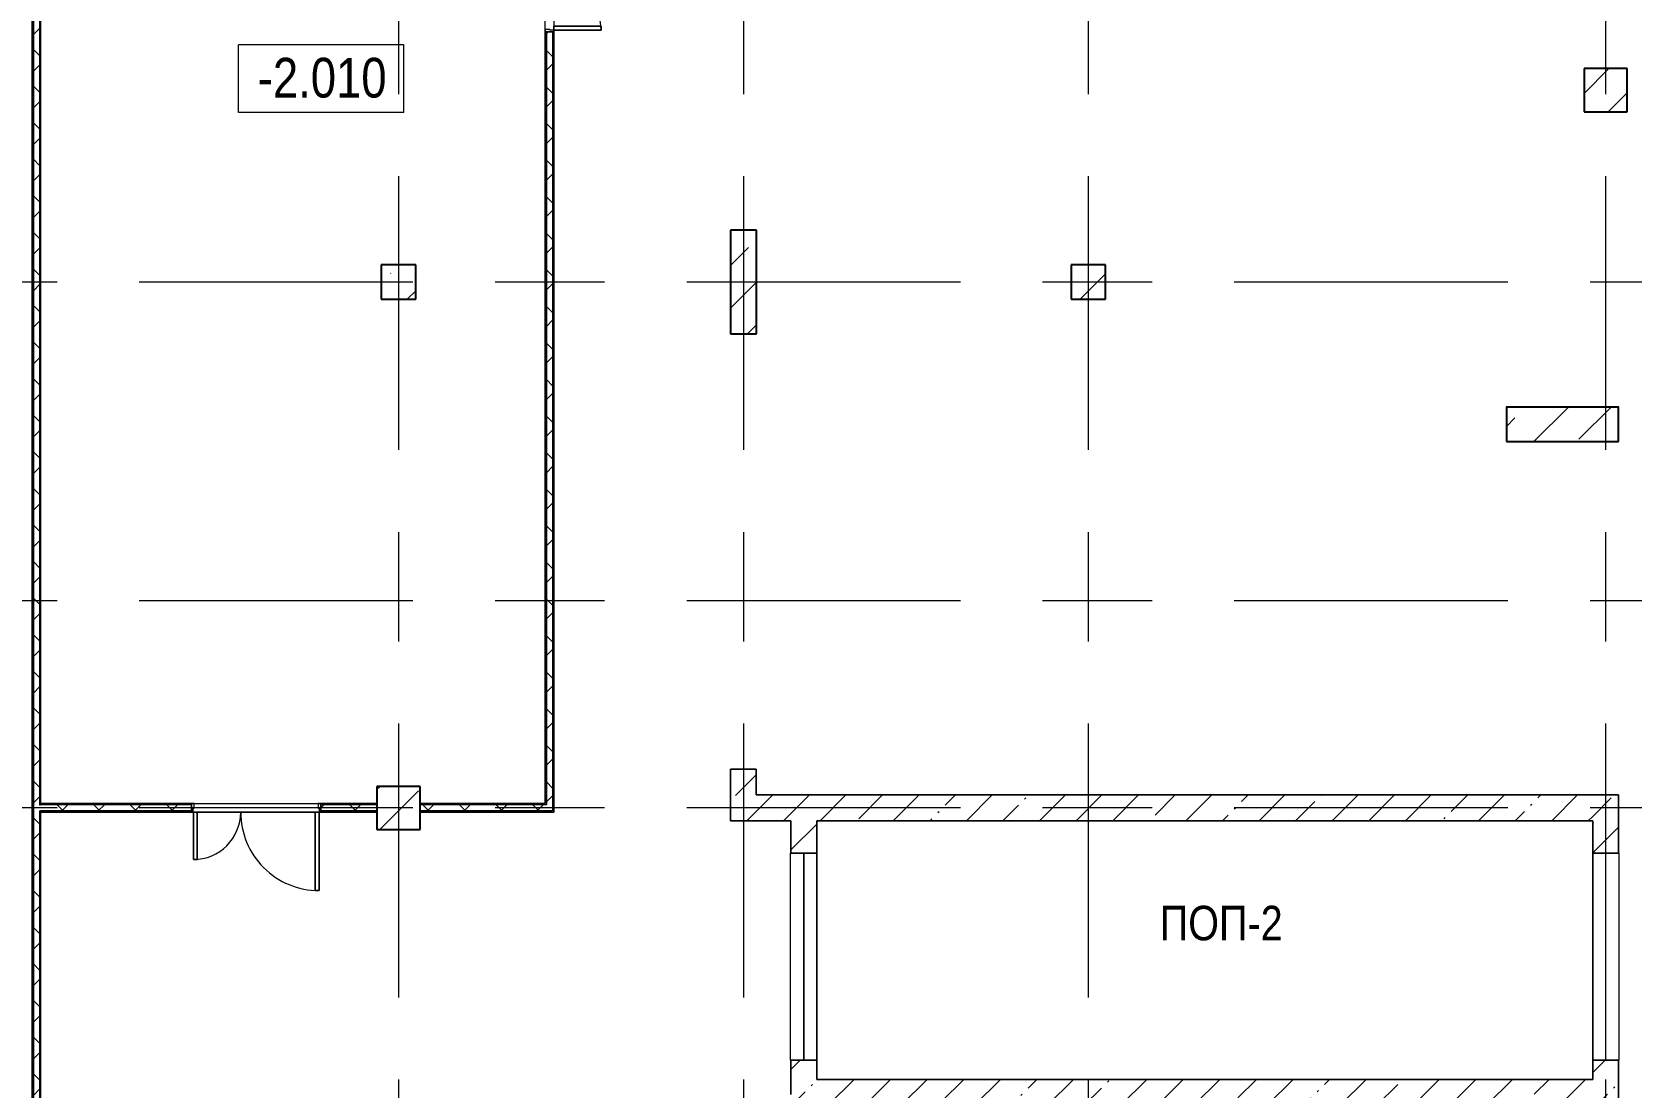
# Model space of a CAD drawing. Header units: millimetres. Extents: x 48966 to 155647, y -43515 to 30475.
# Drawn here: x 73681 to 92238, y -19120 to -6883 of the extents above; entities that cross this region are included whole.
import ezdxf

# ---------------------------------------------------------------- set-up
doc = ezdxf.new("R2010")
doc.units = ezdxf.units.MM
doc.linetypes.add('Осевые', pattern=[6350, 1270, -952.5, 3175, -952.5])
doc.linetypes.add('Сверху', pattern=[793.75, 476.25, -317.5])
for name, color, linetype, lineweight in [('Двери', 7, 'Continuous', 9), ('Каркас_Импост', 7, 'Continuous', 9), ('Колонны', 7, 'Continuous', 9), ('Колонны-1', 7, 'Continuous', 25), ('Марки помещений', 7, 'Continuous', 9), ('Общие ребра', 7, 'Continuous', 9), ('Оси-2', 7, 'Осевые', 9), ('Панель', 7, 'Continuous', 9), ('Перекрытия', 7, 'Continuous', 9), ('Сверху', 7, 'Сверху', 9), ('Специальное оборудование', 7, 'Continuous', 9), ('Стены', 7, 'Continuous', 9), ('Стены-1', 7, 'Continuous', 18), ('Текстовые примечания', 7, 'Continuous', 9), ('Фундамент несущей конструкции', 7, 'Continuous', 9), ('Черная _1 сплошная', 7, 'Continuous', 9), ('Штриховка разреза-2', 7, 'Continuous', 9)]:
    doc.layers.add(name, color=color, linetype=linetype, lineweight=lineweight)
doc.layers.add('Перекрытия-1', color=7, linetype='Continuous', lineweight=9, true_color=0xffffff)
doc.styles.add('Arial Narrow_1', font='Arial Narrow.ttf', dxfattribs={"height": 400})
doc.styles.add('Arial Narrow_2', font='Arial Narrow.ttf', dxfattribs={"height": 460})
pattern_1 = [(45, (0, 0), (-493.914, 493.914), []), (45, (493.9, 0), (-493.914, 493.914), [873.125, -174.625, 6.706, -167.919])]
pattern_2 = [(45, (0, 0), (-212.132, 212.132), []), (135, (0, 0), (-212.132, -212.132), [])]
pattern_3 = [(45, (0, 0), (-424.264, 424.264), [600, -100, 20, -100]), (45, (0, 424), (-424.264, 424.264), [])]

# ---------------------------------------------------------------- blocks, each defined once
blk = doc.blocks.new('Фундаментная плита - Фундаментная плита-408415-План -2-го этажа на отм_ -16_650')
at = {"layer": 'Фундамент несущей конструкции'}
for p, q in [((82782, -16033), (91782, -16033)), ((82782, -19033), (82782, -16033)), ((91782, -16033), (82782, -16033)), ((82782, -16033), (82782, -19033)), ((91782, -16033), (91782, -19033)), ((91782, -19033), (91782, -16033)), ((91782, -19033), (82782, -19033)), ((82782, -19033), (91782, -19033))]:
    blk.add_line(p, q, dxfattribs=at)
blk = doc.blocks.new('Колона монолитная7 - Колона монолитная-460544-План -2-го этажа на отм_ -16_650')
at = {"layer": 'Колонны'}
h = blk.add_hatch(dxfattribs=at)
h.set_pattern_fill('FP_3', color=256, style=0, pattern_type=2)
h.set_pattern_definition([(45, (0, -8400), (-493.914, 493.914), []), (45, (493.9, -8400), (-493.914, 493.914), [873.125, -174.625, 6.706, -167.919])])
h.paths.add_polyline_path([(78182, -24533), (78182, -24033), (77682, -24033), (77682, -24533)], flags=0)
at = {"layer": 'Колонны-1'}
for p, q in [((78182, -24033), (77682, -24033)), ((77682, -24033), (77682, -24533)), ((78182, -24533), (78182, -24033)), ((77682, -24533), (78182, -24533))]:
    blk.add_line(p, q, dxfattribs=at)
blk = doc.blocks.new('Колона монолитная10 - Колона монолитная-460580-План -2-го этажа на отм_ -16_650')
at = {"layer": 'Колонны'}
h = blk.add_hatch(dxfattribs=at)
h.set_pattern_fill('FP_5', color=256, style=0, pattern_type=2)
h.set_pattern_definition([(45, (-14400, -14500), (-493.914, 493.914), []), (45, (-13906.1, -14500), (-493.914, 493.914), [873.125, -174.625, 6.706, -167.919])])
h.paths.add_polyline_path([(63732, -24483), (63732, -24083), (63332, -24083), (63332, -24483)], flags=0)
at = {"layer": 'Колонны-1'}
for p, q in [((63732, -24083), (63332, -24083)), ((63332, -24083), (63332, -24483)), ((63732, -24483), (63732, -24083)), ((63332, -24483), (63732, -24483))]:
    blk.add_line(p, q, dxfattribs=at)
blk = doc.blocks.new('Колона монолитная11 - Колона монолитная-460592-План -2-го этажа на отм_ -16_650')
at = {"layer": 'Колонны'}
h = blk.add_hatch(dxfattribs=at)
h.set_pattern_fill('FP_1', color=256, style=0, pattern_type=2)
h.set_pattern_definition(pattern_1)
h.paths.add_polyline_path([(86132, -9983), (86132, -9583), (85732, -9583), (85732, -9983)], flags=0)
at = {"layer": 'Колонны-1'}
for p, q in [((86132, -9583), (85732, -9583)), ((85732, -9583), (85732, -9983)), ((86132, -9983), (86132, -9583)), ((85732, -9983), (86132, -9983))]:
    blk.add_line(p, q, dxfattribs=at)
blk = doc.blocks.new('Колона монолитная12 - Колона монолитная-460604-План -2-го этажа на отм_ -16_650')
at = {"layer": 'Колонны'}
h = blk.add_hatch(dxfattribs=at)
h.set_pattern_fill('FP_1', color=256, style=0, pattern_type=2)
h.set_pattern_definition(pattern_1)
h.paths.add_polyline_path([(92182, -7808), (92182, -7308), (91682, -7308), (91682, -7808)], flags=0)
at = {"layer": 'Колонны-1'}
for p, q in [((92182, -7308), (91682, -7308)), ((91682, -7308), (91682, -7808)), ((92182, -7808), (92182, -7308)), ((91682, -7808), (92182, -7808))]:
    blk.add_line(p, q, dxfattribs=at)
blk = doc.blocks.new('Колона монолитная39 - Колона монолитная-460942-План -2-го этажа на отм_ -16_650')
at = {"layer": 'Колонны'}
h = blk.add_hatch(dxfattribs=at)
h.set_pattern_fill('FP_1', color=256, style=0, pattern_type=2)
h.set_pattern_definition(pattern_1)
h.paths.add_polyline_path([(92082, -11633), (92082, -11233), (90782, -11233), (90782, -11633)], flags=0)
at = {"layer": 'Колонны-1'}
for p, q in [((92082, -11233), (90782, -11233)), ((90782, -11233), (90782, -11633)), ((92082, -11633), (92082, -11233)), ((90782, -11633), (92082, -11633))]:
    blk.add_line(p, q, dxfattribs=at)
blk = doc.blocks.new('Колона монолитная42 - Колона монолитная-460979-План -2-го этажа на отм_ -16_650')
at = {"layer": 'Колонны'}
h = blk.add_hatch(dxfattribs=at)
h.set_pattern_fill('FP_1', color=256, style=0, pattern_type=2)
h.set_pattern_definition(pattern_1)
h.paths.add_polyline_path([(82082, -10383), (82082, -9183), (81782, -9183), (81782, -10383)], flags=0)
at = {"layer": 'Колонны-1'}
for p, q in [((82082, -9183), (81782, -9183)), ((81782, -9183), (81782, -10383)), ((82082, -10383), (82082, -9183)), ((81782, -10383), (82082, -10383))]:
    blk.add_line(p, q, dxfattribs=at)
blk = doc.blocks.new('Дверь - Полуторная_001 - ДВ3_20-15-6256087-План -2-го этажа на отм_ -16_650')
at = {"layer": 'Двери'}
for p, q in [((-684, 959), (-729, 959)), ((-729, 959), (-729, 50)), ((-684, 50), (-684, 959)), ((684, 50), (684, 599)), ((684, 599), (729, 599)), ((729, 599), (729, 50)), ((-729, 50), (-684, 50)), ((729, 50), (684, 50))]:
    blk.add_line(p, q, dxfattribs=at)
for centre, radius, start, end in [((-729, 50), 909, 360, 90), ((729, 50), 549, 90, 180)]:
    blk.add_arc(centre, radius, start, end, dxfattribs=at)
at = {"layer": 'Каркас_Импост'}
for p, q in [((-730, 50), (-750, 50)), ((-750, 50), (-750, -50)), ((-730, 5), (-730, 50)), ((-720, 5), (-730, 5)), ((-720, -50), (-720, 5)), ((730, 5), (720, 5)), ((720, 5), (720, -50)), ((750, 50), (730, 50)), ((730, 50), (730, 5)), ((750, -50), (750, 50)), ((-750, -50), (-720, -50)), ((720, -50), (750, -50))]:
    blk.add_line(p, q, dxfattribs=at)
at = {"layer": 'Панель'}
for p, q in [((-729, 959), (-684, 959)), ((-729, 50), (-729, 959)), ((-684, 959), (-684, 50)), ((684, 599), (684, 50)), ((729, 599), (684, 599)), ((729, 50), (729, 599)), ((-684, 50), (-729, 50)), ((684, 50), (729, 50))]:
    blk.add_line(p, q, dxfattribs=at)
blk = doc.blocks.new('M_Дверь-Проем - 2400 x 2450_h_ mm-7274963-План -2-го этажа на отм_ -16_650')
at = {"layer": 'Сверху'}
blk.add_line((-1208, 150), (1192, 150), dxfattribs=at)
blk = doc.blocks.new('Фундаментная плита1 - Фундаментная плита-5964020-План -2-го этажа на отм_ -16_650')
at = {"layer": 'Фундамент несущей конструкции'}
for p, q in [((82782, -16033), (91782, -16033)), ((82782, -19033), (82782, -16033)), ((91782, -16033), (82782, -16033)), ((82782, -16033), (82782, -19033)), ((91782, -16033), (91782, -19033)), ((91782, -19033), (91782, -16033)), ((91782, -19033), (82782, -19033)), ((82782, -19033), (91782, -19033))]:
    blk.add_line(p, q, dxfattribs=at)
blk = doc.blocks.new('АР_ОБ_Штора противодымная - Штора противопожарная ПШ8-8207555-План -2-го этажа на отм_ -16_650')
at = {"layer": 'Специальное оборудование'}
for p, q in [((1200, 152), (-1200, 152)), ((-1200, 152), (-1200, 2)), ((-1200, 0), (-1200, 150)), ((-1200, 150), (1200, 150)), ((-1200, 44), (-1200, 148)), ((-1200, 67), (-1200, 2)), ((-1200, 2), (-1200, 25)), ((1200, 0), (-1200, 0)), ((1200, 2), (1200, 152)), ((1200, 150), (1200, 0)), ((1200, 148), (1200, 44)), ((1200, 2), (1200, 67)), ((1200, 25), (1200, 2))]:
    blk.add_line(p, q, dxfattribs=at)
blk = doc.blocks.new('АР_ОБ_Штора противодымная - Штора противопожарная ПШ8-8207430-План -2-го этажа на отм_ -16_650')
at = {"layer": 'Специальное оборудование'}
for p, q in [((-1200, -150), (-1200, 0)), ((-1200, 0), (1200, 0)), ((1200, 0), (1200, -150)), ((-1200, -2), (-1200, -67)), ((-1200, -152), (-1200, -2)), ((-1200, -25), (-1200, -2)), ((-1200, -148), (-1200, -44)), ((1200, -150), (-1200, -150)), ((1200, -152), (-1200, -152)), ((1200, -67), (1200, -2)), ((1200, -2), (1200, -152)), ((1200, -2), (1200, -25)), ((1200, -44), (1200, -148))]:
    blk.add_line(p, q, dxfattribs=at)
blk = doc.blocks.new('Марка помещения_Р - Марка помещения-4575829-План -2-го этажа на отм_ -16_650')
at = {"layer": 'Марки помещений'}
for p, q in [((-4.79375, -1.95625), (-4.79375, 1.95625)), ((4.79375, 1.95625), (-4.79375, 1.95625)), ((4.79375, -1.95625), (4.79375, 1.95625)), ((4.79375, -1.95625), (-4.79375, -1.95625))]:
    blk.add_line(p, q, dxfattribs=at)

msp = doc.modelspace()

# ---------------------------------------------------------------- hatches: boundary and pattern name
at = {"layer": 'Штриховка разреза-2'}
h = msp.add_hatch(dxfattribs=at)
h.set_pattern_fill('FP_53', color=256, style=0, pattern_type=2)
h.set_pattern_definition(pattern_2)
h.paths.add_polyline_path([(73696.6, -22487.9), (73766.6, -22487.9), (73766.6, 2515.1), (73696.6, 2515.1), (73696.6, -22472.9)], flags=0)
h.paths.add_polyline_path([(73696.6, 2517.1), (73766.6, 2517.1), (73766.6, 2602.1), (73696.6, 2602.1), (73696.6, 2532.1)], flags=0)
h = msp.add_hatch(dxfattribs=at)
h.set_pattern_fill('FP_53', color=256, style=0, pattern_type=2)
h.set_pattern_definition(pattern_2)
h.paths.add_polyline_path([(79716.6, -15847.9), (79716.6, -6882.9), (79646.6, -6882.9), (79646.6, -15847.9)], flags=0)
h.paths.add_polyline_path([(79716.6, -5382.9), (79716.6, -262.9), (79646.6, -262.9), (79646.6, -5382.9)], flags=0)
h.paths.add_polyline_path([(79716.6, 1237.1), (79716.6, 2602.1), (79646.6, 2602.1), (79646.6, 1237.1)], flags=0)
h = msp.add_hatch(dxfattribs=at)
h.set_pattern_fill('FP_57', color=256, style=0, pattern_type=2)
h.set_pattern_definition(pattern_3)
h.paths.add_polyline_path([(82047.3, -16032.9), (82081.6, -16032.9), (82081.6, -15432.9), (81781.6, -15432.9), (81781.6, -16032.9)], flags=0)
h = msp.add_hatch(dxfattribs=at)
h.set_pattern_fill('FP_57', color=256, style=0, pattern_type=2)
h.set_pattern_definition(pattern_3)
h.paths.add_polyline_path([(90513.1, -16032.9), (91781.6, -16032.9), (91781.6, -15732.9), (82081.6, -15732.9), (82081.6, -16032.9), (87126.8, -16032.9)], flags=0)
h = msp.add_hatch(dxfattribs=at)
h.set_pattern_fill('FP_57', color=256, style=0, pattern_type=2)
h.set_pattern_definition(pattern_3)
h.paths.add_polyline_path([(91781.6, -19332.9), (92081.6, -19332.9), (92079.6, -18807.9), (91781.6, -18807.9), (91781.6, -19087)], flags=0)
h.paths.add_polyline_path([(91781.6, -16407.9), (92081.6, -16407.9), (92081.6, -15732.9), (91781.6, -15732.9), (91781.6, -16032.9)], flags=0)
h = msp.add_hatch(dxfattribs=at)
h.set_pattern_fill('FP_53', color=256, style=0, pattern_type=2)
h.set_pattern_definition(pattern_2)
h.paths.add_polyline_path([(77681.6, -15917.9), (77681.6, -15847.9), (77031.6, -15847.9), (77031.6, -15917.9)], flags=0)
h.paths.add_polyline_path([(75531.6, -15917.9), (75531.6, -15847.9), (73766.6, -15847.9), (73766.6, -15917.9), (73781.6, -15917.9)], flags=0)
h = msp.add_hatch(dxfattribs=at)
h.set_pattern_fill('FP_53', color=256, style=0, pattern_type=2)
h.set_pattern_definition(pattern_2)
h.paths.add_polyline_path([(79716.6, -15917.9), (79716.6, -15847.9), (78181.6, -15847.9), (78181.6, -15917.9), (78661, -15917.9)], flags=0)
h = msp.add_hatch(dxfattribs=at)
h.set_pattern_fill('FP_57', color=256, style=0, pattern_type=2)
h.set_pattern_definition(pattern_3)
h.paths.add_polyline_path([(82781.6, -19032.9), (82781.6, -18807.9), (82481.6, -18807.9), (82481.6, -19032.9), (82629.9, -19032.9)], flags=0)
h.paths.add_polyline_path([(82781.6, -16407.9), (82781.6, -16032.9), (82481.6, -16032.9), (82483.6, -16407.9), (82629.9, -16407.9)], flags=0)
h = msp.add_hatch(dxfattribs=at)
h.set_pattern_fill('FP_57', color=256, style=0, pattern_type=2)
h.set_pattern_definition(pattern_3)
h.paths.add_polyline_path([(91359.6, -19332.9), (91781.6, -19332.9), (91781.6, -19032.9), (82481.6, -19032.9), (82481.6, -19332.9), (90513.1, -19332.9)], flags=0)

# ---------------------------------------------------------------- linework, layer by layer
at = {"layer": 'Общие ребра'}
for p, q in [((73696.6, 2432.3), (73696.6, -22472.9)), ((73766.6, -1347.9), (73766.6, -15847.9)), ((79631.6, -6882.9), (79631.6, -15830.9)), ((79646.6, -6882.9), (79646.6, -15832.9)), ((79716.6, -6882.9), (79716.6, -15832.9)), ((79731.6, -15832.9), (79731.6, -6882.9)), ((82081.6, -15432.9), (81781.6, -15432.9)), ((81781.6, -15432.9), (81781.6, -16032.9)), ((82081.6, -15732.9), (82081.6, -15432.9)), ((73766.6, -15847.9), (73781.6, -15847.9)), ((73766.6, -15917.9), (73766.6, -22472.9)), ((73766.6, -15917.9), (73781.6, -15917.9)), ((75531.6, -15847.9), (73781.6, -15847.9)), ((75531.6, -15917.9), (73781.6, -15917.9)), ((75531.6, -15832.9), (73783.6, -15832.9)), ((73783.6, -15832.9), (75531.6, -15832.9)), ((73783.6, -15932.9), (75531.6, -15932.9)), ((77681.6, -15832.9), (77031.6, -15832.9)), ((77031.6, -15832.9), (77681.6, -15832.9)), ((77681.6, -15847.9), (77031.6, -15847.9)), ((77681.6, -15917.9), (77031.6, -15917.9)), ((77031.6, -15932.9), (77679.6, -15932.9)), ((79646.6, -15847.9), (78181.6, -15847.9)), ((79716.6, -15917.9), (78181.6, -15917.9)), ((79646.6, -15832.9), (79646.6, -15847.9)), ((79716.6, -15832.9), (79716.6, -15847.9)), ((79716.6, -15847.9), (79716.6, -15917.9)), ((79731.6, -15917.9), (79731.6, -15832.9)), ((82481.6, -16032.9), (82481.6, -16407.9)), ((82781.6, -16407.9), (82781.6, -16032.9)), ((91781.6, -16032.9), (91781.6, -16407.9)), ((92081.6, -16407.9), (92081.6, -16032.9)), ((82481.6, -18807.9), (82481.6, -19032.9)), ((82781.6, -19032.9), (82781.6, -18807.9)), ((91781.6, -18807.9), (91781.6, -19030.9)), ((92081.6, -19332.9), (92081.6, -18807.9))]:
    msp.add_line(p, q, dxfattribs=at)
at = {"layer": 'Оси-2'}
for p, q in [((77931.6, 25417.1), (77931.6, -41737.8)), ((81931.6, 25417.1), (81931.6, -41737.8)), ((85931.6, 25417.1), (85931.6, -41737.8)), ((91931.6, 25417.1), (91931.6, -41737.8)), ((150171.6, -9782.9), (50565.6, -9782.9)), ((150171.6, -13482.9), (50565.6, -13482.9)), ((150171.6, -15882.9), (50565.6, -15882.9))]:
    msp.add_line(p, q, dxfattribs=at)
at = {"layer": 'Перекрытия'}
for p, q in [((73681.6, -22572.9), (73681.6, 2367.1)), ((73781.6, -1362.9), (73781.6, -15832.9)), ((79631.6, -15832.9), (79631.6, -6882.9)), ((77731.6, -9982.9), (77731.6, -9582.9)), ((77731.6, -9582.9), (78131.6, -9582.9)), ((78131.6, -9582.9), (78131.6, -9982.9)), ((78131.6, -9982.9), (77731.6, -9982.9)), ((77681.6, -15832.9), (77681.6, -15632.9)), ((77681.6, -15632.9), (78181.6, -15632.9)), ((78181.6, -15632.9), (78181.6, -15832.9)), ((73781.6, -15832.9), (75531.6, -15832.9)), ((75531.6, -15832.9), (75531.6, -15931)), ((75531.6, -15932.9), (77031.6, -15932.9)), ((77031.6, -15931), (77031.6, -15832.9)), ((77031.6, -15832.9), (77681.6, -15832.9)), ((78181.6, -15832.9), (79631.6, -15832.9))]:
    msp.add_line(p, q, dxfattribs=at)
at = {"layer": 'Перекрытия-1'}
for p, q in [((79731.6, -5382.9), (79731.6, -6882.9)), ((79731.6, -6882.9), (79731.6, -15931)), ((91681.6, -7807.9), (91681.6, -7307.9)), ((91681.6, -7307.9), (92181.6, -7307.9)), ((92181.6, -7307.9), (92181.6, -7807.9)), ((92181.6, -7807.9), (91681.6, -7807.9)), ((81781.6, -10382.9), (81781.6, -9182.9)), ((81781.6, -9182.9), (82081.6, -9182.9)), ((82081.6, -9182.9), (82081.6, -10382.9)), ((85731.6, -9982.9), (85731.6, -9582.9)), ((85731.6, -9582.9), (86131.6, -9582.9)), ((86131.6, -9582.9), (86131.6, -9982.9)), ((86131.6, -9982.9), (85731.6, -9982.9)), ((82081.6, -10382.9), (81781.6, -10382.9)), ((90781.6, -11632.9), (90781.6, -11232.9)), ((90781.6, -11232.9), (92081.6, -11232.9)), ((92081.6, -11232.9), (92081.6, -11632.9)), ((92081.6, -11632.9), (90781.6, -11632.9)), ((81781.6, -16032.9), (81781.6, -15432.9)), ((81781.6, -15432.9), (82081.6, -15432.9)), ((82081.6, -15432.9), (82081.6, -15732.9)), ((82081.6, -15732.9), (92081.6, -15732.9)), ((92081.6, -15732.9), (92081.6, -16407.9)), ((77681.6, -15932.9), (73781.6, -15932.9)), ((73781.6, -15932.9), (73781.6, -22472.9)), ((77681.6, -16132.9), (77681.6, -15932.9)), ((79731.6, -15932.9), (78181.6, -15932.9)), ((78181.6, -15932.9), (78181.6, -16132.9)), ((78181.6, -16132.9), (77681.6, -16132.9)), ((82481.6, -16032.9), (81781.6, -16032.9)), ((82481.6, -16407.9), (82481.6, -16032.9)), ((82781.6, -16407.9), (82481.6, -16407.9)), ((82781.6, -18807.9), (82781.6, -16407.9)), ((91781.6, -16407.9), (91781.6, -18807.9)), ((92081.6, -16407.9), (91782.9, -16407.9)), ((82481.6, -19207.9), (82481.6, -18807.9)), ((82481.6, -18807.9), (82781.6, -18807.9)), ((91782.9, -18807.9), (92081.6, -18807.9)), ((92081.6, -18807.9), (92081.6, -22472.9))]:
    msp.add_line(p, q, dxfattribs=at)
at = {"layer": 'Стены'}
for p, q in [((79631.6, -6882.9), (79631.6, -5382.9)), ((79731.6, -5382.9), (79731.6, -6882.9)), ((79731.6, -6882.9), (79631.6, -6882.9)), ((75531.6, -15931), (75531.6, -15832.9)), ((75531.6, -15832.9), (77031.6, -15832.9)), ((77031.6, -15932.9), (75531.6, -15932.9)), ((77031.6, -15832.9), (77031.6, -15931)), ((82481.6, -16407.9), (82781.6, -16407.9)), ((92081.6, -16407.9), (91782.9, -16407.9)), ((82481.6, -18807.9), (82781.6, -18807.9)), ((92081.6, -18807.9), (91782.9, -18807.9))]:
    msp.add_line(p, q, dxfattribs=at)
at = {"layer": 'Стены-1'}
for p, q in [((73681.6, 2617.1), (73681.6, -22472.9)), ((73781.6, -15832.9), (73781.6, -1362.9)), ((79731.6, -6882.9), (79631.6, -6882.9)), ((91679.6, -7307.9), (91679.6, -7807.9)), ((91681.6, -7807.9), (91681.6, -7307.9)), ((82081.6, -9180.9), (81781.6, -9180.9)), ((81781.6, -9180.9), (81781.6, -9182.9)), ((81781.6, -9182.9), (82081.6, -9182.9)), ((82081.6, -9182.9), (82081.6, -9180.9)), ((78131.6, -9582.9), (78131.6, -9982.9)), ((78133.6, -9984.9), (78133.6, -9582.9)), ((78131.6, -9984.9), (78133.6, -9984.9)), ((92083.6, -11230.9), (90779.6, -11230.9)), ((90779.6, -11230.9), (90779.6, -11232.9)), ((90781.6, -11232.9), (92081.6, -11232.9)), ((92083.6, -11232.9), (92083.6, -11230.9)), ((78181.6, -15632.9), (78181.6, -15832.9)), ((78183.6, -15830.9), (78183.6, -15632.9)), ((91781.6, -15732.9), (82081.6, -15732.9)), ((92081.6, -15732.9), (91781.6, -15732.9)), ((92081.6, -16032.9), (92081.6, -15732.9)), ((73783.6, -15832.9), (73781.6, -15832.9)), ((73781.6, -22472.9), (73781.6, -15932.9)), ((73781.6, -15932.9), (73783.6, -15932.9)), ((75531.6, -15830.9), (73783.6, -15830.9)), ((75531.6, -15832.9), (75531.6, -15830.9)), ((75531.6, -15932.9), (75531.6, -15832.9)), ((77679.6, -15830.9), (77031.6, -15830.9)), ((77031.6, -15830.9), (77031.6, -15832.9)), ((77031.6, -15832.9), (77031.6, -15932.9)), ((77679.6, -15932.9), (77681.6, -15932.9)), ((77681.6, -15832.9), (77681.6, -15830.9)), ((77681.6, -15932.9), (77681.6, -15832.9)), ((79631.6, -15832.9), (78181.6, -15832.9)), ((78181.6, -15832.9), (78181.6, -15932.9)), ((78181.6, -15832.9), (78183.6, -15832.9)), ((78181.6, -15932.9), (79731.6, -15932.9)), ((78181.6, -15934.9), (78181.6, -16132.9)), ((79629.6, -15830.9), (78183.6, -15830.9)), ((78183.6, -15832.9), (79631.6, -15832.9)), ((78183.6, -16134.9), (78183.6, -15934.9)), ((79631.6, -15830.9), (79631.6, -15832.9)), ((79631.6, -15832.9), (79631.6, -15830.9)), ((79731.6, -15932.9), (79731.6, -15917.9)), ((78181.6, -16134.9), (78183.6, -16134.9)), ((81781.6, -16032.9), (82081.6, -16032.9)), ((82081.6, -16032.9), (82481.6, -16032.9)), ((82781.6, -16032.9), (91781.6, -16032.9)), ((82481.6, -16407.9), (82781.6, -16407.9)), ((91781.6, -16407.9), (92081.6, -16407.9)), ((82781.6, -18807.9), (82481.6, -18807.9)), ((92081.6, -18807.9), (91781.6, -18807.9)), ((82481.6, -19032.9), (82481.6, -19207.9)), ((91781.6, -19032.9), (82781.6, -19032.9)), ((91781.6, -19030.9), (91781.6, -19032.9))]:
    msp.add_line(p, q, dxfattribs=at)
at = {"layer": 'Черная _1 сплошная'}
for p, q in [((82781.6, -16032.9), (91781.6, -16032.9)), ((82781.6, -19032.9), (82781.6, -16032.9)), ((91781.6, -16032.9), (91781.6, -19032.9)), ((91781.6, -19032.9), (82781.6, -19032.9))]:
    msp.add_line(p, q, dxfattribs=at)

# ---------------------------------------------------------------- block references
at = {"layer": 'Двери'}
for name, p, rotation in [('Дверь - Полуторная_001 - ДВ3_20-15-6256087-План -2-го этажа на отм_ -16_650', (79681.6, -6132.9), 269.9999999999999), ('Дверь - Полуторная_001 - ДВ3_20-15-6256087-План -2-го этажа на отм_ -16_650', (76281.6, -15882.9), 180), ('M_Дверь-Проем - 2400 x 2450_h_ mm-7274963-План -2-го этажа на отм_ -16_650', (82631.6, -17616.1), 270), ('M_Дверь-Проем - 2400 x 2450_h_ mm-7274963-План -2-го этажа на отм_ -16_650', (91931.6, -17599.7), 90.00000000000061)]:
    msp.add_blockref(name, p, dxfattribs=dict(at, rotation=rotation))
at = {"layer": 'Колонны'}
for name, p in [('Колона монолитная12 - Колона монолитная-460604-План -2-го этажа на отм_ -16_650', (0, 0)), ('Колона монолитная42 - Колона монолитная-460979-План -2-го этажа на отм_ -16_650', (0, 0)), ('Колона монолитная10 - Колона монолитная-460580-План -2-го этажа на отм_ -16_650', (14400, 14500)), ('Колона монолитная11 - Колона монолитная-460592-План -2-го этажа на отм_ -16_650', (0, 0)), ('Колона монолитная39 - Колона монолитная-460942-План -2-го этажа на отм_ -16_650', (0, 0)), ('Колона монолитная7 - Колона монолитная-460544-План -2-го этажа на отм_ -16_650', (0, 8400))]:
    msp.add_blockref(name, p, dxfattribs=at)
at = {"layer": 'Марки помещений', "xscale": 199.9999999999999, "yscale": 199.9999999999999, "zscale": 199.9999999999999}
msp.add_blockref('Марка помещения_Р - Марка помещения-4575829-План -2-го этажа на отм_ -16_650', (77033.6, -7424.9), dxfattribs=at)
at = {"layer": 'Специальное оборудование'}
for name, p, rotation in [('АР_ОБ_Штора противодымная - Штора противопожарная ПШ8-8207430-План -2-го этажа на отм_ -16_650', (82479.9, -17607.9), 90.0000000000004), ('АР_ОБ_Штора противодымная - Штора противопожарная ПШ8-8207555-План -2-го этажа на отм_ -16_650', (92083.4, -17607.9), 90)]:
    msp.add_blockref(name, p, dxfattribs=dict(at, rotation=rotation))
at = {"layer": 'Фундамент несущей конструкции'}
for name in ['Фундаментная плита - Фундаментная плита-408415-План -2-го этажа на отм_ -16_650', 'Фундаментная плита1 - Фундаментная плита-5964020-План -2-го этажа на отм_ -16_650']:
    msp.add_blockref(name, (0, 0), dxfattribs=at)

# ---------------------------------------------------------------- texts
at = {"layer": 'Марки помещений', "insert": (76299.7, -7183.1), "char_height": 460, "width": 1795.78, "attachment_point": 1, "style": 'Arial Narrow_2'}
msp.add_mtext('-2.010', dxfattribs=at)
at = {"layer": 'Текстовые примечания', "char_height": 400, "attachment_point": 1, "style": 'Arial Narrow_1'}
for s, insert, width in [('ПОП', (86760.2, -17018.4), 1234.599), ('-2', (87778.8, -17018.4), 513.08)]:
    msp.add_mtext(s, dxfattribs=dict(at, insert=insert, width=width))

doc.saveas('drawing.dxf')
